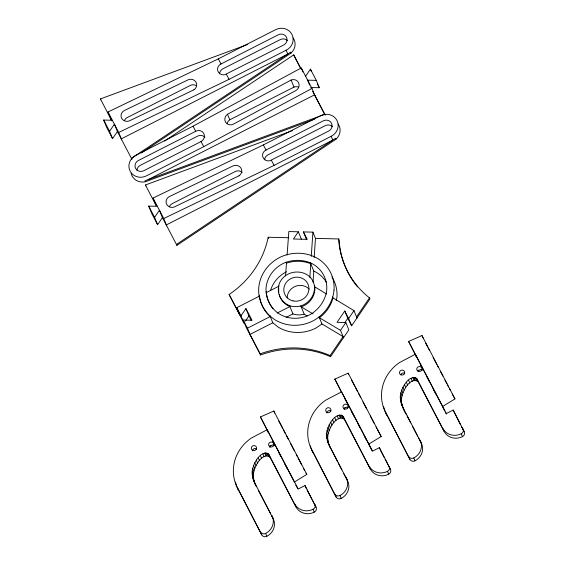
<?xml version="1.0" encoding="UTF-8"?>
<svg xmlns="http://www.w3.org/2000/svg" width="565" height="565" viewBox="0 0 565 565"><rect width="100%" height="100%" fill="white"/><g stroke="black" fill="none" stroke-linecap="round" stroke-linejoin="round"><path stroke-width="0.85" d="M252.223 474.063C251.001 466.916 260.338 448.462 268.792 454.295L295.982 506.876A13.807 12.988 -22.2 0 0 299.492 511.014L300.637 511.791A13.807 12.988 -22.2 0 0 314.295 512.123A3.835 3.609 -22.2 0 0 316.04 507.186L305.044 485.54L298.214 489.015L267.203 429.739L251.404 438.03A40.772 38.356 -22.2 0 0 237.47 487.828L261.743 534.85A3.835 3.609 -22.2 0 0 266.828 536.305A13.807 12.988 -22.2 0 0 274.463 525.125L274.484 523.755A13.807 12.988 -22.2 0 0 273.1 518.529L254.518 482.383L252.929 478.35L252.223 474.063C254.13 478.152 253.777 482.99 256.503 486.811M253.403 476.945C252.181 469.798 261.517 451.35 269.971 457.177L295.982 506.876M326.591 436.173C325.369 429.026 334.706 410.571 343.16 416.405L370.343 468.978A13.807 12.988 -22.2 0 0 373.861 473.124L375.005 473.901A13.807 12.988 -22.2 0 0 388.664 474.233A3.835 3.609 -22.2 0 0 390.408 469.296L379.412 447.642L372.582 451.124L341.564 391.849L325.765 400.133A40.772 38.356 -22.2 0 0 311.838 449.938L336.104 496.96A3.835 3.609 -22.2 0 0 341.196 498.415A13.807 12.988 -22.2 0 0 348.831 487.235L348.852 485.865A13.807 12.988 -22.2 0 0 347.468 480.638L328.887 444.493L327.297 440.46L326.591 436.173L327.771 439.054L328.908 444.726L327.728 441.837M327.771 439.054C326.549 431.907 335.885 413.46 344.339 419.286L370.343 468.978M400.373 398.579C399.151 391.432 408.488 372.978 416.942 378.811L444.125 431.385A13.807 12.988 -22.2 0 0 447.642 435.53L448.787 436.307A13.807 12.988 -22.2 0 0 462.445 436.639A3.835 3.609 -22.2 0 0 464.19 431.702L453.194 410.049L446.364 413.531L415.346 354.255L399.547 362.539A40.772 38.356 -22.2 0 0 385.62 412.344L409.886 459.366A3.835 3.609 -22.2 0 0 414.978 460.821A13.807 12.988 -22.2 0 0 422.613 449.641L422.634 448.271A13.807 12.988 -22.2 0 0 421.25 443.045L402.668 406.899L401.079 402.866L400.373 398.579C402.308 403.862 402.683 409.71 406.27 414.42M401.553 401.461C400.331 394.314 409.667 375.866 418.121 381.693L444.125 431.385M309.846 277.401L310.771 263.735A34.31 32.283 -22.2 0 0 286.49 263.149L286.116 262.231L284.541 262.838A30.68 28.864 -22.2 0 0 265.946 289.838L266.383 292.592A34.31 32.283 -22.2 0 0 272.952 308.801M311.266 256.425L312.911 232.144L303.391 231.911L306.385 239.256M314.168 257.463L315.461 238.388L312.911 232.144M313.017 282.182L313.773 271.08L310.397 262.817A34.31 32.283 -22.2 0 0 286.116 262.231M285.537 275.953L286.49 263.149M287.098 254.97L288.835 231.558L298.362 231.791L301.364 239.136M332.587 296.971L332.962 297.889C331.012 305.736 325.941 312.989 319.416 317.735L340.518 330.341L343.52 337.686M336.231 300.693L336.952 297.247A38.06 35.814 -22.2 0 0 331.923 276.85M260.472 416.942L294.358 482.051L306.809 474.388L273.827 411.045L260.472 416.942L268.375 432.628L267.203 429.739M273.827 411.045L274.71 413.128M334.819 379.122L348.195 373.154L381.177 436.498L368.726 444.161L334.84 379.051L341.55 392.442M348.195 373.154L348.633 374.291M442.508 406.567L454.959 398.897L421.977 335.561L408.622 341.458L416.525 357.137L415.346 354.255M421.977 335.561L423.418 338.788M117.4 131.553L112.562 138.63L109.561 131.278L114.398 124.201L117.4 131.553L131.906 159.288L131.511 158.32L290.551 52.192L290.947 53.152L141.434 152.924M162.423 217.617L157.593 224.686L154.591 217.334L159.422 210.258L162.423 217.617L176.93 245.344L335.97 139.209A12.268 11.547 -22.2 0 0 338.103 123.912M305.587 76.226L310.418 69.156L316.294 80.378L319.296 87.73L310.651 87.526M288.715 237.738L268.191 237.236A90.859 85.492 -22.2 0 1 229.107 294.471L243.988 323.152L240.994 315.807L245.923 308.589L252.032 320.263L243.211 320.044L246.206 327.389L260.642 354.975A90.859 85.492 -22.2 0 1 330.553 356.677L348.838 329.889L345.844 322.544L337.023 322.325L344.763 310.997L348.654 318.427L351.649 325.779L369.941 298.984L369.489 297.882A90.859 85.492 -22.2 0 1 338.661 238.953L315.461 238.388M298.362 231.791L293.433 239.009L307.275 239.348L303.391 231.911M245.471 320.991L248.925 315.941L245.923 308.589M344.862 322.587L347.757 318.342L344.763 310.997M340.518 330.341L345.844 322.544M348.654 318.427L353.98 310.63L332.962 297.889M330.553 356.677L330.101 355.576L343.068 336.585L321.965 323.978L319.041 316.817M356.522 316.873L369.489 297.882M274.371 445.7A2.634 2.479 -22.2 0 0 272.577 444.923L270.232 446.117A2.634 2.479 -22.2 0 0 269.795 447.36M348.224 407.4A2.634 2.479 -22.2 0 0 346.945 407.033L344.601 408.227A2.634 2.479 -22.2 0 0 344.163 409.47M422.521 370.216A2.634 2.479 -22.2 0 0 420.727 369.439L418.382 370.633A2.634 2.479 -22.2 0 0 418.079 371.233M321.965 323.978L315.899 328.081A38.06 35.814 -22.2 0 1 278.241 327.163L272.796 322.799L269.872 315.63M164.592 141.045L293.687 54.89L301.018 68.909M227.511 114.243L291.109 80.032A6.137 5.777 -33.4 0 1 298.659 82.893A6.137 5.777 -33.4 0 1 295.77 90.598L233.529 124.074A6.137 5.777 -33.4 0 1 225.612 122.188A6.137 5.777 -33.4 0 1 227.511 114.243L229.786 119.801A6.137 5.77 -22.2 0 0 227.208 123.417M229.786 119.801L293.991 87.088A6.137 5.77 -22.2 0 1 298.461 87.109M311.972 88.437L203.732 146.66L146.589 175.779A12.275 11.547 -22.2 0 1 130.148 171.188A12.275 11.547 -22.2 0 1 135.875 155.304L193.018 126.193L301.265 67.962L311.972 88.437L314.973 95.789M266.383 292.592L279.188 286.024M111.008 119.349L108.007 111.99L218.33 58.859L275.473 29.74A12.275 11.547 -22.2 0 1 291.907 34.331A12.275 11.547 -22.2 0 1 286.187 50.214L287.755 54.056L121.327 138.856M221.007 63.972L278.305 34.783A6.137 5.77 -22.2 0 1 286.448 37.113A6.137 5.77 -22.2 0 1 283.658 45.016L224.842 74.721A6.137 5.749 -11.4 0 1 217.864 71.056A6.137 5.749 -11.4 0 1 221.007 63.972L218.33 58.859M121.722 139.816L118.721 132.464L229.037 79.326L286.18 50.207M195.702 131.306L138.404 160.502A6.137 5.77 -22.2 0 0 135.614 168.405A6.137 5.77 -22.2 0 0 143.757 170.736L201.055 141.54A6.137 5.777 -33.4 0 0 204.092 134.209A6.137 5.777 -33.4 0 0 197.192 130.72L195.702 131.306L193.018 126.193M148.157 179.628L314.585 94.828L324.769 114.292L144.993 180.793L145.389 181.753L314.437 119.222M292.359 130.635L145.459 184.981L156.039 205.406L153.037 198.054L263.354 144.915L320.496 115.797A12.275 11.547 -22.2 0 1 336.938 120.387A12.275 11.547 -22.2 0 1 331.21 136.271L332.778 140.12L166.357 224.912M266.03 150.036L323.328 120.839A6.137 5.77 -22.2 0 1 331.471 123.17A6.137 5.77 -22.2 0 1 328.682 131.073L269.865 160.778A6.137 5.749 -11.4 0 1 262.887 157.119A6.137 5.749 -11.4 0 1 266.03 150.029L263.354 144.915M166.746 225.88L163.744 218.521L274.067 165.383L331.21 136.271M239.744 315.037L236.749 307.692L259.54 296.081L259.158 295.163M250.45 335.511L247.456 328.166L270.247 316.548C264.342 311.477 260.317 303.829 259.54 296.081M272.796 322.799L250.005 334.409L260.642 354.975M277.097 313.059L289.937 306.569A19.464 18.313 -22.2 0 1 279.174 294.386M286.137 317.353L292.931 313.914A18.405 17.317 -22.2 0 0 304.189 314.189L307.155 315.962M417.775 370.619L418.834 370.124M344.163 408.128L345.053 407.718M269.625 446.103L270.684 445.616M100.824 99.885L100.436 98.917L247.336 44.578M316.294 80.378L307.65 80.166L309.648 85.075M112.562 138.63L106.693 127.408L103.692 120.048L112.336 120.26M157.593 224.686L151.717 213.464L148.715 206.105L157.36 206.317M310.397 262.817L312.092 263.615A30.68 28.864 -22.2 0 1 326.556 291.547L326.259 293.136A34.31 32.283 -22.2 0 1 312.692 313.017L311.061 314.055A30.68 28.864 -22.2 0 1 278.001 313.123L275.247 310.807A34.31 32.283 -22.2 0 1 266.009 291.674M313.773 271.08L315.468 271.878A30.68 28.864 -22.2 0 1 326.379 282.295M313.067 313.935L301.187 306.844A19.464 18.313 -22.2 0 0 314.811 286.886L314.437 285.968A18.405 17.317 -22.2 0 0 309.472 276.483A19.464 18.313 -22.2 0 0 285.099 275.889A18.405 17.317 -22.2 0 0 278.813 285.106A19.464 18.313 -22.2 0 0 289.562 305.651L292.931 313.914M314.811 286.886L326.634 294.054M454.959 398.897L453.646 396.665M381.177 436.498L377.674 430.078M306.809 474.388L306.032 473.124M408.622 341.458L442.43 406.306M317.339 83.994L319.296 87.73M300.601 68.309L293.687 54.89M312.615 91.283L325.158 115.253M425.735 343.322L427.776 347.228M428.595 348.789L429.407 350.349M433.087 357.37L436.759 364.39M437.578 365.95L438.391 367.511M440.432 371.417L442.882 376.099M444.923 379.998L446.964 383.903M447.784 385.464L448.596 387.025M449.415 388.586L450.234 390.147M452.275 394.045L453.088 395.606M460.503 424.661L453.194 410.049M461.323 426.229L464.19 431.702M420.558 364.842L422.973 369.468M427.006 377.173L429.026 381.022M433.051 388.727L435.876 394.123M442.727 407.217L444.733 411.052M445.538 412.584L446.336 414.117M407.082 415.974L410.727 422.931M412.747 426.801L417.606 436.081M418.418 437.628L421.25 443.045M226.36 74.206L229.037 79.326M271.391 160.269L274.067 165.383M347.757 318.342L351.649 325.779M385.62 412.344L409.886 459.366M351.543 380.139L354.813 386.382M355.625 387.943L357.666 391.842M358.485 393.402L360.527 397.301M362.977 401.983L366.65 409.011M370.322 416.031L374.002 423.058M376.043 426.956L376.855 428.517M380.591 450.531L384.271 457.565M385.09 459.133L390.408 469.296M344.763 398.586L347.178 403.205M351.211 410.91L354.029 416.306M358.062 424.011L360.082 427.86M364.107 435.566L366.53 440.192M368.542 444.041L372.151 450.941M201.055 141.54L203.732 146.66M329.197 445.389L337.347 461.301M338.16 462.848L341.797 469.812M343.824 473.675L347.468 480.638M248.925 315.941L251.361 320.602M311.838 449.938L336.104 496.96M236.749 307.692L240.994 315.807M243.211 320.044L247.456 328.166M229.107 294.471L239.292 313.935M278.813 421.151L282.486 428.171M283.305 429.732L285.346 433.638M286.158 435.198L288.199 439.097M290.65 443.779L294.33 450.806M296.371 454.705L297.183 456.266M298.002 457.827L301.675 464.847M303.716 468.752L304.535 470.313M307.042 489.989L311.951 499.368M312.77 500.929L316.04 507.186M108.007 111.99L118.721 132.464M153.037 198.054L163.744 218.521M100.436 98.917L111.799 120.854M272.81 441.103L274.83 444.952M278.863 452.657L280.876 456.513M284.908 464.211L287.726 469.607M295.785 485.003L297.79 488.838M103.692 120.048L109.561 131.278M148.715 206.105L154.591 217.334M258.53 490.681L270.67 513.889M271.483 515.435L273.1 518.529M237.47 487.828L261.743 534.85M463.01 428.814A3.835 3.609 -22.2 0 1 461.266 433.75L462.445 436.639M310.418 69.156L311.421 71.607M335.97 139.209L335.575 138.248L176.541 244.384L176.93 245.344M301.265 67.962L302.897 71.96M416.942 378.811L418.121 381.693M416.207 377.957L417.387 380.845M415.056 377.364L416.236 380.245M413.728 377.243L414.908 380.132M412.853 377.448L414.032 380.33M291.109 80.032L293.991 87.088M411.115 378.409L412.295 381.29M408.643 380.21L409.816 383.098M406.426 382.3L407.598 385.189M404.505 384.645L405.684 387.534M402.923 387.202L404.095 390.083M401.694 389.921L402.873 392.809M338.661 238.953L339.106 240.054A90.859 85.492 -22.2 0 0 357.631 286.978M400.853 392.76L402.033 395.641M400.408 395.662L401.588 398.544M400.507 400.027L401.687 402.909M401.079 402.866L402.252 405.748M402.668 406.899L403.848 409.78M401.51 404.243L402.69 407.132M356.586 316.788L357.031 317.89M353.98 310.63L356.974 317.975M408.714 456.478A3.835 3.609 -22.2 0 0 413.799 457.94L414.978 460.821M343.012 336.669L343.464 337.771M379.412 447.642L380.294 449.811M389.229 466.408A3.835 3.609 -22.2 0 1 387.484 471.344L388.664 474.233M314.437 285.968A19.464 18.313 -22.2 0 1 300.813 305.926L304.189 314.189M343.16 416.405L344.339 419.286M342.425 415.55L343.605 418.439M341.274 414.957L342.454 417.839M268.191 237.236L268.636 238.338M339.946 414.837L341.126 417.726M339.071 415.042L340.25 417.923M337.333 416.002L338.513 418.884M334.854 417.803L336.034 420.692M332.644 419.894L333.816 422.782M330.723 422.239L331.902 425.127M329.134 424.795L330.313 427.677M327.912 427.514L329.091 430.403M327.071 430.353L328.251 433.235M326.627 433.256L327.806 436.138M326.725 437.621L327.905 440.502M327.297 440.46L328.47 443.341M328.887 444.493L330.059 447.374M334.932 494.071A3.835 3.609 -22.2 0 0 340.017 495.533L341.196 498.415M305.044 485.54L306.223 488.421M314.86 504.298A3.835 3.609 -22.2 0 1 313.123 509.235L314.295 512.123M268.792 454.295L269.971 457.177M268.064 453.441L269.244 456.329M266.906 452.848L268.085 455.729M265.578 452.727L266.758 455.616M264.703 452.932L265.882 455.814M262.965 453.893L264.145 456.781M260.493 455.694L261.673 458.582M258.276 457.784L259.455 460.673M145.459 184.981L145.855 185.941M256.355 460.129L257.534 463.018M254.773 462.686L255.952 465.574M253.544 465.405L254.723 468.293M252.703 468.244L253.883 471.125M252.265 471.146L253.438 474.028M252.357 475.511L253.537 478.393M252.929 478.35L254.109 481.239M253.36 479.727L255.698 485.264M260.564 531.962A3.835 3.609 -22.2 0 0 265.649 533.424L266.828 536.305M461.266 433.75A13.807 12.988 -22.2 0 1 447.607 433.419L446.463 432.642A13.807 12.988 -22.2 0 1 442.953 428.503M420.07 440.156A13.807 12.988 -22.2 0 1 421.455 445.382L421.434 446.753A13.807 12.988 -22.2 0 1 413.799 457.94M386.799 415.226A40.772 38.356 -22.2 0 1 383.607 406.616M400.804 374.779A2.634 2.479 -22.2 0 1 402.774 373.055L403.452 372.985A2.634 2.479 -22.2 0 1 404.731 373.352M387.484 471.344A13.807 12.988 -22.2 0 1 373.825 471.012L372.681 470.235A13.807 12.988 -22.2 0 1 369.164 466.097M346.288 477.75A13.807 12.988 -22.2 0 1 347.673 482.976L347.652 484.346A13.807 12.988 -22.2 0 1 340.017 495.533M313.017 452.819A40.772 38.356 -22.2 0 1 310.241 445.834M326.888 413.022A2.634 2.479 -22.2 0 1 328.992 410.649L329.67 410.578A2.634 2.479 -22.2 0 1 330.949 410.946M270.515 290.544A30.68 28.864 -22.2 0 1 286.462 271.793M287.168 297.917A12.677 11.929 -22.2 0 1 295.34 286.349A12.677 11.929 -22.2 0 1 309.21 289.139M260.19 353.874A90.859 85.492 -22.2 0 1 330.101 355.576M300.813 305.926A18.405 17.317 -22.2 0 1 289.562 305.651M278.799 292.324A19.464 18.313 -22.2 0 1 278.806 288.115M264.604 159.81A6.137 5.77 -22.2 0 1 267.994 154.845L325.292 125.649A6.137 5.77 -22.2 0 1 332.552 126.751M242.258 172.438A6.137 5.77 -22.2 0 0 235.21 171.548L172.374 203.562A6.137 5.77 -22.2 0 0 169.359 206.861M293.08 37.855A12.268 11.547 -22.2 0 1 290.947 53.152M219.573 73.754A6.137 5.77 -22.2 0 1 222.97 68.782L280.268 39.592A6.137 5.77 -22.2 0 1 287.529 40.694M196.041 85.513A6.137 5.77 -22.2 0 0 190.186 85.492L127.351 117.506A6.137 5.77 -22.2 0 0 124.335 120.797M204.926 137.224A6.137 5.77 -22.2 0 0 197.665 136.116L140.367 165.312A6.137 5.77 -22.2 0 0 136.97 170.284M145.389 181.753A12.268 11.547 -22.2 0 1 131.101 173.158M313.123 509.235A13.807 12.988 -22.2 0 1 299.457 508.903L298.313 508.126A13.807 12.988 -22.2 0 1 294.803 503.987M271.92 515.647A13.807 12.988 -22.2 0 1 273.312 520.866L273.283 522.244A13.807 12.988 -22.2 0 1 265.649 533.424M238.649 490.717A40.772 38.356 -22.2 0 1 235.457 482.1M252.52 450.912A2.634 2.479 -22.2 0 1 254.624 448.539L255.302 448.469A2.634 2.479 -22.2 0 1 256.588 448.836M334.028 290.085C332.834 303.193 324.515 314.797 312.975 320.92A38.06 35.814 -22.2 0 1 275.317 320.002C264.526 313.307 257.986 300.954 258.706 288.256A38.06 35.814 -22.2 0 1 279.76 257.421C291.589 251.651 305.933 251.743 317.417 258.339A38.06 35.814 -22.2 0 1 334.028 290.085M256.122 449.394L255.67 449.902A2.634 2.479 -22.2 0 1 251.602 449.281A2.634 2.479 -22.2 0 1 253.445 445.658L254.13 445.587A2.634 2.479 -22.2 0 1 256.122 449.394M273.396 445.849L272.944 446.35A2.634 2.479 -22.2 0 1 268.876 445.736A2.634 2.479 -22.2 0 1 270.72 442.105L271.405 442.042A2.634 2.479 -22.2 0 1 273.396 445.849M330.483 411.504L330.031 412.012A2.634 2.479 -22.2 0 1 325.97 411.391A2.634 2.479 -22.2 0 1 327.813 407.761L328.491 407.697A2.634 2.479 -22.2 0 1 330.483 411.504M347.757 407.951L347.313 408.46A2.634 2.479 -22.2 0 1 343.245 407.845A2.634 2.479 -22.2 0 1 345.088 404.215L345.766 404.145A2.634 2.479 -22.2 0 1 347.757 407.951M404.265 373.91L403.813 374.418A2.634 2.479 -22.2 0 1 399.752 373.797A2.634 2.479 -22.2 0 1 401.595 370.167L402.273 370.103A2.634 2.479 -22.2 0 1 404.265 373.91M421.539 370.358L421.095 370.866A2.634 2.479 -22.2 0 1 417.027 370.252A2.634 2.479 -22.2 0 1 418.87 366.621L419.548 366.551A2.634 2.479 -22.2 0 1 421.539 370.358M193.936 89.779L129.117 120.995A6.137 5.749 -11.4 0 1 121.475 117.916A6.137 5.749 -11.4 0 1 124.477 110.465L187.912 79.912A6.137 5.749 -11.4 0 1 195.928 82.059A6.137 5.749 -11.4 0 1 193.936 89.779M238.96 175.835L174.147 207.051A6.137 5.749 -11.4 0 1 166.506 203.979A6.137 5.749 -11.4 0 1 169.5 196.528L232.935 165.976A6.137 5.749 -11.4 0 1 240.951 168.116A6.137 5.749 -11.4 0 1 238.967 175.842M293.08 300.912A12.677 11.929 -22.2 0 0 308.518 285.593A12.677 11.929 -22.2 0 0 287.5 281.01A12.677 11.929 -22.2 0 0 293.08 300.912"/></g></svg>
